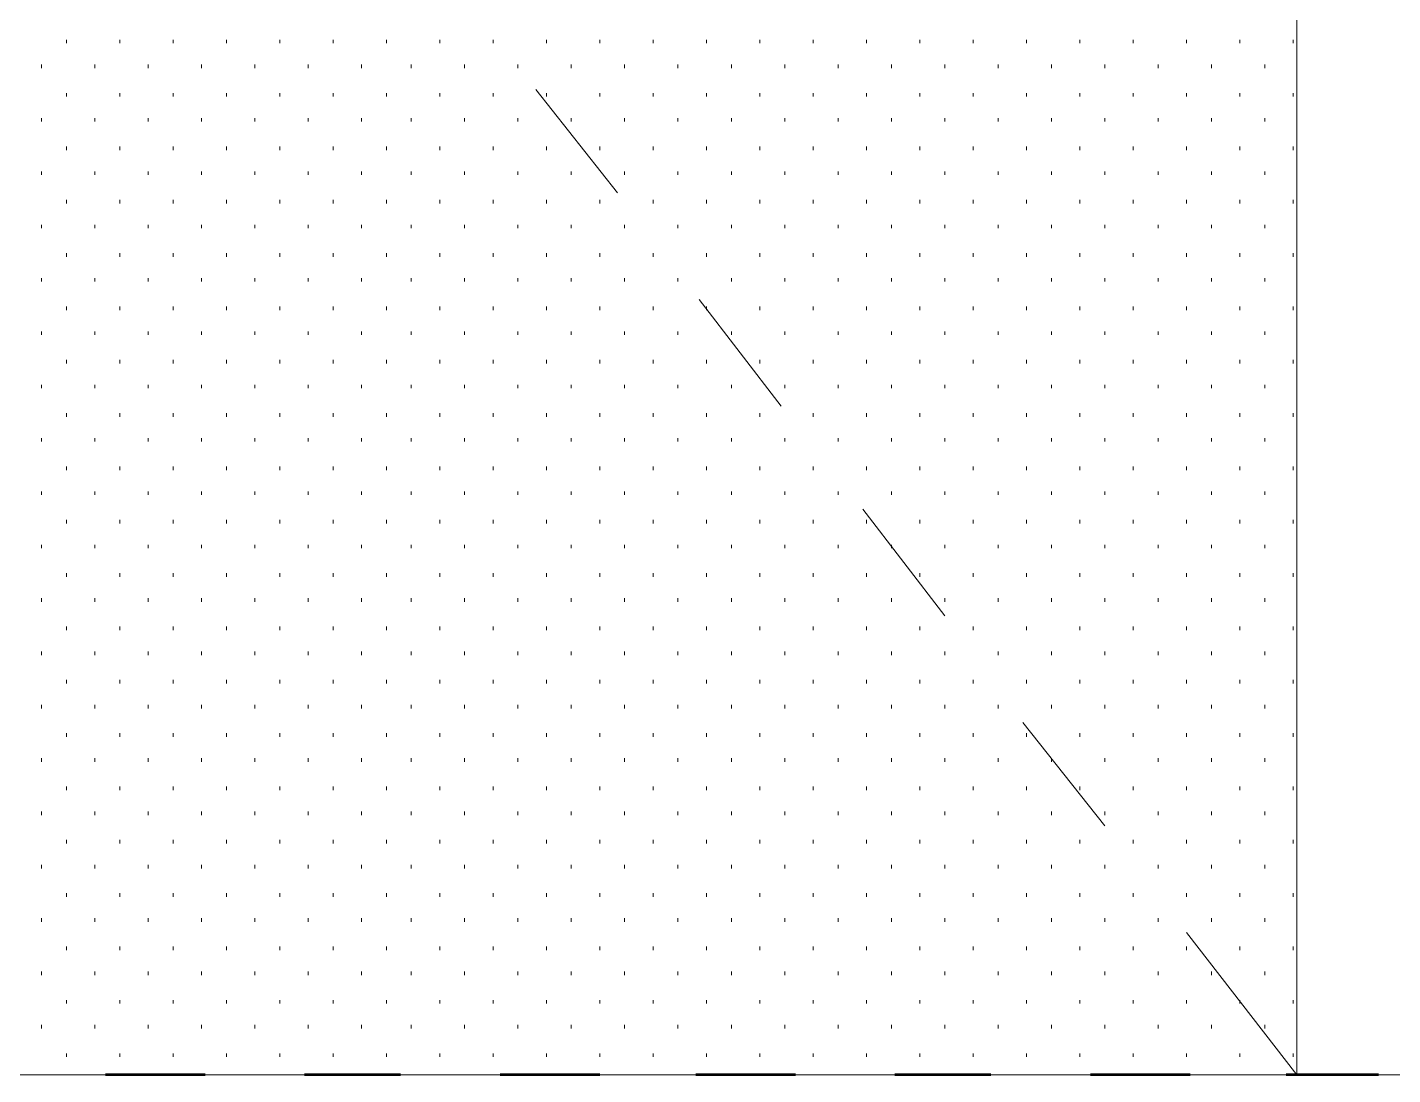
# Model space of a CAD drawing. Header units: inches. Extents: x -6061 to 13621, y -296 to 7483.
# Drawn here: x 12120.33 to 12151.08, y 349.93 to 373.52 of the extents above; entities that cross this region are included whole.
import ezdxf

# ---------------------------------------------------------------- set-up
doc = ezdxf.new("R2010")
doc.units = ezdxf.units.IN
doc.header["$MEASUREMENT"] = 0
doc.layers.get('0').update_dxf_attribs({"linetype": 'CONTINUOUS'})

msp = doc.modelspace()

# ---------------------------------------------------------------- linework, layer by layer
at = {"color": 7, "linetype": 'Continuous', "lineweight": 9, "true_color": 0x000007}
for p, q in [((12148.91818, 445.96207), (12148.91818, 349.93356)), ((12148.91818, 443.47926), (12148.91818, 349.93356)), ((12133.6209, 369.79601), (12131.77881, 372.11863)), ((12137.30506, 364.99058), (12135.46298, 367.39329)), ((12140.98922, 360.26524), (12139.14714, 362.66795)), ((12144.59329, 355.5399), (12142.75121, 357.86252)), ((12148.91818, 349.93356), (12146.43538, 353.13718)), ((12112.87746, 349.93356), (12148.91818, 349.93356)), ((12148.91818, 349.93356), (12112.87746, 349.93356)), ((12148.91818, 349.93356), (12151.40099, 349.93356)), ((12151.40099, 349.93356), (12148.91818, 349.93356))]:
    msp.add_line(p, q, dxfattribs=at)
at = {"color": 7, "linetype": 'Continuous', "lineweight": 9, "true_color": 0xffffff}
for p, q in [((12121.20687, 373.15981), (12121.20687, 373.2399)), ((12122.40823, 373.15981), (12122.40823, 373.2399)), ((12123.60958, 373.15981), (12123.60958, 373.2399)), ((12124.81094, 373.15981), (12124.81094, 373.2399)), ((12126.0123, 373.15981), (12126.0123, 373.2399)), ((12127.21366, 373.15981), (12127.21366, 373.2399)), ((12128.41501, 373.15981), (12128.41501, 373.2399)), ((12129.61637, 373.15981), (12129.61637, 373.2399)), ((12130.81773, 373.15981), (12130.81773, 373.2399)), ((12132.01909, 373.15981), (12132.01909, 373.2399)), ((12133.22044, 373.15981), (12133.22044, 373.2399)), ((12134.4218, 373.15981), (12134.4218, 373.2399)), ((12135.62316, 373.15981), (12135.62316, 373.2399)), ((12136.82452, 373.15981), (12136.82452, 373.2399)), ((12138.02587, 373.15981), (12138.02587, 373.2399)), ((12139.22723, 373.15981), (12139.22723, 373.2399)), ((12140.42859, 373.15981), (12140.42859, 373.2399)), ((12141.62995, 373.15981), (12141.62995, 373.2399)), ((12142.8313, 373.15981), (12142.8313, 373.2399)), ((12144.03266, 373.15981), (12144.03266, 373.2399)), ((12145.23402, 373.15981), (12145.23402, 373.2399)), ((12146.43538, 373.15981), (12146.43538, 373.2399)), ((12147.63673, 373.15981), (12147.63673, 373.2399)), ((12148.83809, 373.15981), (12148.83809, 373.2399)), ((12120.64624, 372.59917), (12120.64624, 372.67926)), ((12121.84759, 372.59917), (12121.84759, 372.67926)), ((12123.04895, 372.59917), (12123.04895, 372.67926)), ((12124.25031, 372.59917), (12124.25031, 372.67926)), ((12125.45166, 372.59917), (12125.45166, 372.67926)), ((12126.65302, 372.59917), (12126.65302, 372.67926)), ((12127.85438, 372.59917), (12127.85438, 372.67926)), ((12128.97565, 372.59917), (12128.97565, 372.67926)), ((12130.177, 372.59917), (12130.177, 372.67926)), ((12131.37836, 372.59917), (12131.37836, 372.67926)), ((12132.57972, 372.59917), (12132.57972, 372.67926)), ((12133.78108, 372.59917), (12133.78108, 372.67926)), ((12134.98243, 372.59917), (12134.98243, 372.67926)), ((12136.18379, 372.59917), (12136.18379, 372.67926)), ((12137.38515, 372.59917), (12137.38515, 372.67926)), ((12138.58651, 372.59917), (12138.58651, 372.67926)), ((12139.78786, 372.59917), (12139.78786, 372.67926)), ((12140.98922, 372.59917), (12140.98922, 372.67926)), ((12142.19058, 372.59917), (12142.19058, 372.67926)), ((12143.39194, 372.59917), (12143.39194, 372.67926)), ((12144.59329, 372.59917), (12144.59329, 372.67926)), ((12145.79465, 372.59917), (12145.79465, 372.67926)), ((12146.99601, 372.59917), (12146.99601, 372.67926)), ((12148.19737, 372.59917), (12148.19737, 372.67926)), ((12121.20687, 371.95845), (12121.20687, 372.03854)), ((12122.40823, 371.95845), (12122.40823, 372.03854)), ((12123.60958, 371.95845), (12123.60958, 372.03854)), ((12124.81094, 371.95845), (12124.81094, 372.03854)), ((12126.0123, 371.95845), (12126.0123, 372.03854)), ((12127.21366, 371.95845), (12127.21366, 372.03854)), ((12128.41501, 371.95845), (12128.41501, 372.03854)), ((12129.61637, 371.95845), (12129.61637, 372.03854)), ((12130.81773, 371.95845), (12130.81773, 372.03854)), ((12132.01909, 371.95845), (12132.01909, 372.03854)), ((12133.22044, 371.95845), (12133.22044, 372.03854)), ((12134.4218, 371.95845), (12134.4218, 372.03854)), ((12135.62316, 371.95845), (12135.62316, 372.03854)), ((12136.82452, 371.95845), (12136.82452, 372.03854)), ((12138.02587, 371.95845), (12138.02587, 372.03854)), ((12139.22723, 371.95845), (12139.22723, 372.03854)), ((12140.42859, 371.95845), (12140.42859, 372.03854)), ((12141.62995, 371.95845), (12141.62995, 372.03854)), ((12142.8313, 371.95845), (12142.8313, 372.03854)), ((12144.03266, 371.95845), (12144.03266, 372.03854)), ((12145.23402, 371.95845), (12145.23402, 372.03854)), ((12146.43538, 371.95845), (12146.43538, 372.03854)), ((12147.63673, 371.95845), (12147.63673, 372.03854)), ((12148.83809, 371.95845), (12148.83809, 372.03854)), ((12120.64624, 371.39781), (12120.64624, 371.47791)), ((12121.84759, 371.39781), (12121.84759, 371.47791)), ((12123.04895, 371.39781), (12123.04895, 371.47791)), ((12124.25031, 371.39781), (12124.25031, 371.47791)), ((12125.45166, 371.39781), (12125.45166, 371.47791)), ((12126.65302, 371.39781), (12126.65302, 371.47791)), ((12127.85438, 371.39781), (12127.85438, 371.47791)), ((12128.97565, 371.39781), (12128.97565, 371.47791)), ((12130.177, 371.39781), (12130.177, 371.47791)), ((12131.37836, 371.39781), (12131.37836, 371.47791)), ((12132.57972, 371.39781), (12132.57972, 371.47791)), ((12133.78108, 371.39781), (12133.78108, 371.47791)), ((12134.98243, 371.39781), (12134.98243, 371.47791)), ((12136.18379, 371.39781), (12136.18379, 371.47791)), ((12137.38515, 371.39781), (12137.38515, 371.47791)), ((12138.58651, 371.39781), (12138.58651, 371.47791)), ((12139.78786, 371.39781), (12139.78786, 371.47791)), ((12140.98922, 371.39781), (12140.98922, 371.47791)), ((12142.19058, 371.39781), (12142.19058, 371.47791)), ((12143.39194, 371.39781), (12143.39194, 371.47791)), ((12144.59329, 371.39781), (12144.59329, 371.47791)), ((12145.79465, 371.39781), (12145.79465, 371.47791)), ((12146.99601, 371.39781), (12146.99601, 371.47791)), ((12148.19737, 371.39781), (12148.19737, 371.47791)), ((12121.20687, 370.75709), (12121.20687, 370.83718)), ((12122.40823, 370.75709), (12122.40823, 370.83718)), ((12123.60958, 370.75709), (12123.60958, 370.83718)), ((12124.81094, 370.75709), (12124.81094, 370.83718)), ((12126.0123, 370.75709), (12126.0123, 370.83718)), ((12127.21366, 370.75709), (12127.21366, 370.83718)), ((12128.41501, 370.75709), (12128.41501, 370.83718)), ((12129.61637, 370.75709), (12129.61637, 370.83718)), ((12130.81773, 370.75709), (12130.81773, 370.83718)), ((12132.01909, 370.75709), (12132.01909, 370.83718)), ((12133.22044, 370.75709), (12133.22044, 370.83718)), ((12134.4218, 370.75709), (12134.4218, 370.83718)), ((12135.62316, 370.75709), (12135.62316, 370.83718)), ((12136.82452, 370.75709), (12136.82452, 370.83718)), ((12138.02587, 370.75709), (12138.02587, 370.83718)), ((12139.22723, 370.75709), (12139.22723, 370.83718)), ((12140.42859, 370.75709), (12140.42859, 370.83718)), ((12141.62995, 370.75709), (12141.62995, 370.83718)), ((12142.8313, 370.75709), (12142.8313, 370.83718)), ((12144.03266, 370.75709), (12144.03266, 370.83718)), ((12145.23402, 370.75709), (12145.23402, 370.83718)), ((12146.43538, 370.75709), (12146.43538, 370.83718)), ((12147.63673, 370.75709), (12147.63673, 370.83718)), ((12148.83809, 370.75709), (12148.83809, 370.83718)), ((12120.64624, 370.19646), (12120.64624, 370.27655)), ((12121.84759, 370.19646), (12121.84759, 370.27655)), ((12123.04895, 370.19646), (12123.04895, 370.27655)), ((12124.25031, 370.19646), (12124.25031, 370.27655)), ((12125.45166, 370.19646), (12125.45166, 370.27655)), ((12126.65302, 370.19646), (12126.65302, 370.27655)), ((12127.85438, 370.19646), (12127.85438, 370.27655)), ((12128.97565, 370.19646), (12128.97565, 370.27655)), ((12130.177, 370.19646), (12130.177, 370.27655)), ((12131.37836, 370.19646), (12131.37836, 370.27655)), ((12132.57972, 370.19646), (12132.57972, 370.27655)), ((12133.78108, 370.19646), (12133.78108, 370.27655)), ((12134.98243, 370.19646), (12134.98243, 370.27655)), ((12136.18379, 370.19646), (12136.18379, 370.27655)), ((12137.38515, 370.19646), (12137.38515, 370.27655)), ((12138.58651, 370.19646), (12138.58651, 370.27655)), ((12139.78786, 370.19646), (12139.78786, 370.27655)), ((12140.98922, 370.19646), (12140.98922, 370.27655)), ((12142.19058, 370.19646), (12142.19058, 370.27655)), ((12143.39194, 370.19646), (12143.39194, 370.27655)), ((12144.59329, 370.19646), (12144.59329, 370.27655)), ((12145.79465, 370.19646), (12145.79465, 370.27655)), ((12146.99601, 370.19646), (12146.99601, 370.27655)), ((12148.19737, 370.19646), (12148.19737, 370.27655)), ((12121.20687, 369.55573), (12121.20687, 369.63582)), ((12122.40823, 369.55573), (12122.40823, 369.63582)), ((12123.60958, 369.55573), (12123.60958, 369.63582)), ((12124.81094, 369.55573), (12124.81094, 369.63582)), ((12126.0123, 369.55573), (12126.0123, 369.63582)), ((12127.21366, 369.55573), (12127.21366, 369.63582)), ((12128.41501, 369.55573), (12128.41501, 369.63582)), ((12129.61637, 369.55573), (12129.61637, 369.63582)), ((12130.81773, 369.55573), (12130.81773, 369.63582)), ((12132.01909, 369.55573), (12132.01909, 369.63582)), ((12133.22044, 369.55573), (12133.22044, 369.63582)), ((12134.4218, 369.55573), (12134.4218, 369.63582)), ((12135.62316, 369.55573), (12135.62316, 369.63582)), ((12136.82452, 369.55573), (12136.82452, 369.63582)), ((12138.02587, 369.55573), (12138.02587, 369.63582)), ((12139.22723, 369.55573), (12139.22723, 369.63582)), ((12140.42859, 369.55573), (12140.42859, 369.63582)), ((12141.62995, 369.55573), (12141.62995, 369.63582)), ((12142.8313, 369.55573), (12142.8313, 369.63582)), ((12144.03266, 369.55573), (12144.03266, 369.63582)), ((12145.23402, 369.55573), (12145.23402, 369.63582)), ((12146.43538, 369.55573), (12146.43538, 369.63582)), ((12147.63673, 369.55573), (12147.63673, 369.63582)), ((12148.83809, 369.55573), (12148.83809, 369.63582)), ((12120.64624, 368.9951), (12120.64624, 369.07519)), ((12121.84759, 368.9951), (12121.84759, 369.07519)), ((12123.04895, 368.9951), (12123.04895, 369.07519)), ((12124.25031, 368.9951), (12124.25031, 369.07519)), ((12125.45166, 368.9951), (12125.45166, 369.07519)), ((12126.65302, 368.9951), (12126.65302, 369.07519)), ((12127.85438, 368.9951), (12127.85438, 369.07519)), ((12128.97565, 368.9951), (12128.97565, 369.07519)), ((12130.177, 368.9951), (12130.177, 369.07519)), ((12131.37836, 368.9951), (12131.37836, 369.07519)), ((12132.57972, 368.9951), (12132.57972, 369.07519)), ((12133.78108, 368.9951), (12133.78108, 369.07519)), ((12134.98243, 368.9951), (12134.98243, 369.07519)), ((12136.18379, 368.9951), (12136.18379, 369.07519)), ((12137.38515, 368.9951), (12137.38515, 369.07519)), ((12138.58651, 368.9951), (12138.58651, 369.07519)), ((12139.78786, 368.9951), (12139.78786, 369.07519)), ((12140.98922, 368.9951), (12140.98922, 369.07519)), ((12142.19058, 368.9951), (12142.19058, 369.07519)), ((12143.39194, 368.9951), (12143.39194, 369.07519)), ((12144.59329, 368.9951), (12144.59329, 369.07519)), ((12145.79465, 368.9951), (12145.79465, 369.07519)), ((12146.99601, 368.9951), (12146.99601, 369.07519)), ((12148.19737, 368.9951), (12148.19737, 369.07519)), ((12121.20687, 368.35438), (12121.20687, 368.43447)), ((12122.40823, 368.35438), (12122.40823, 368.43447)), ((12123.60958, 368.35438), (12123.60958, 368.43447)), ((12124.81094, 368.35438), (12124.81094, 368.43447)), ((12126.0123, 368.35438), (12126.0123, 368.43447)), ((12127.21366, 368.35438), (12127.21366, 368.43447)), ((12128.41501, 368.35438), (12128.41501, 368.43447)), ((12129.61637, 368.35438), (12129.61637, 368.43447)), ((12130.81773, 368.35438), (12130.81773, 368.43447)), ((12132.01909, 368.35438), (12132.01909, 368.43447)), ((12133.22044, 368.35438), (12133.22044, 368.43447)), ((12134.4218, 368.35438), (12134.4218, 368.43447)), ((12135.62316, 368.35438), (12135.62316, 368.43447)), ((12136.82452, 368.35438), (12136.82452, 368.43447)), ((12138.02587, 368.35438), (12138.02587, 368.43447)), ((12139.22723, 368.35438), (12139.22723, 368.43447)), ((12140.42859, 368.35438), (12140.42859, 368.43447)), ((12141.62995, 368.35438), (12141.62995, 368.43447)), ((12142.8313, 368.35438), (12142.8313, 368.43447)), ((12144.03266, 368.35438), (12144.03266, 368.43447)), ((12145.23402, 368.35438), (12145.23402, 368.43447)), ((12146.43538, 368.35438), (12146.43538, 368.43447)), ((12147.63673, 368.35438), (12147.63673, 368.43447)), ((12148.83809, 368.35438), (12148.83809, 368.43447)), ((12120.64624, 367.79374), (12120.64624, 367.87383)), ((12121.84759, 367.79374), (12121.84759, 367.87383)), ((12123.04895, 367.79374), (12123.04895, 367.87383)), ((12124.25031, 367.79374), (12124.25031, 367.87383)), ((12125.45166, 367.79374), (12125.45166, 367.87383)), ((12126.65302, 367.79374), (12126.65302, 367.87383)), ((12127.85438, 367.79374), (12127.85438, 367.87383)), ((12128.97565, 367.79374), (12128.97565, 367.87383)), ((12130.177, 367.79374), (12130.177, 367.87383)), ((12131.37836, 367.79374), (12131.37836, 367.87383)), ((12132.57972, 367.79374), (12132.57972, 367.87383)), ((12133.78108, 367.79374), (12133.78108, 367.87383)), ((12134.98243, 367.79374), (12134.98243, 367.87383)), ((12136.18379, 367.79374), (12136.18379, 367.87383)), ((12137.38515, 367.79374), (12137.38515, 367.87383)), ((12138.58651, 367.79374), (12138.58651, 367.87383)), ((12139.78786, 367.79374), (12139.78786, 367.87383)), ((12140.98922, 367.79374), (12140.98922, 367.87383)), ((12142.19058, 367.79374), (12142.19058, 367.87383)), ((12143.39194, 367.79374), (12143.39194, 367.87383)), ((12144.59329, 367.79374), (12144.59329, 367.87383)), ((12145.79465, 367.79374), (12145.79465, 367.87383)), ((12146.99601, 367.79374), (12146.99601, 367.87383)), ((12148.19737, 367.79374), (12148.19737, 367.87383)), ((12121.20687, 367.15302), (12121.20687, 367.23311)), ((12122.40823, 367.15302), (12122.40823, 367.23311)), ((12123.60958, 367.15302), (12123.60958, 367.23311)), ((12124.81094, 367.15302), (12124.81094, 367.23311)), ((12126.0123, 367.15302), (12126.0123, 367.23311)), ((12127.21366, 367.15302), (12127.21366, 367.23311)), ((12128.41501, 367.15302), (12128.41501, 367.23311)), ((12129.61637, 367.15302), (12129.61637, 367.23311)), ((12130.81773, 367.15302), (12130.81773, 367.23311)), ((12132.01909, 367.15302), (12132.01909, 367.23311)), ((12133.22044, 367.15302), (12133.22044, 367.23311)), ((12134.4218, 367.15302), (12134.4218, 367.23311)), ((12135.62316, 367.15302), (12135.62316, 367.23311)), ((12136.82452, 367.15302), (12136.82452, 367.23311)), ((12138.02587, 367.15302), (12138.02587, 367.23311)), ((12139.22723, 367.15302), (12139.22723, 367.23311)), ((12140.42859, 367.15302), (12140.42859, 367.23311)), ((12141.62995, 367.15302), (12141.62995, 367.23311)), ((12142.8313, 367.15302), (12142.8313, 367.23311)), ((12144.03266, 367.15302), (12144.03266, 367.23311)), ((12145.23402, 367.15302), (12145.23402, 367.23311)), ((12146.43538, 367.15302), (12146.43538, 367.23311)), ((12147.63673, 367.15302), (12147.63673, 367.23311)), ((12148.83809, 367.15302), (12148.83809, 367.23311)), ((12120.64624, 366.59239), (12120.64624, 366.67248)), ((12121.84759, 366.59239), (12121.84759, 366.67248)), ((12123.04895, 366.59239), (12123.04895, 366.67248)), ((12124.25031, 366.59239), (12124.25031, 366.67248)), ((12125.45166, 366.59239), (12125.45166, 366.67248)), ((12126.65302, 366.59239), (12126.65302, 366.67248)), ((12127.85438, 366.59239), (12127.85438, 366.67248)), ((12128.97565, 366.59239), (12128.97565, 366.67248)), ((12130.177, 366.59239), (12130.177, 366.67248)), ((12131.37836, 366.59239), (12131.37836, 366.67248)), ((12132.57972, 366.59239), (12132.57972, 366.67248)), ((12133.78108, 366.59239), (12133.78108, 366.67248)), ((12134.98243, 366.59239), (12134.98243, 366.67248)), ((12136.18379, 366.59239), (12136.18379, 366.67248)), ((12137.38515, 366.59239), (12137.38515, 366.67248)), ((12138.58651, 366.59239), (12138.58651, 366.67248)), ((12139.78786, 366.59239), (12139.78786, 366.67248)), ((12140.98922, 366.59239), (12140.98922, 366.67248)), ((12142.19058, 366.59239), (12142.19058, 366.67248)), ((12143.39194, 366.59239), (12143.39194, 366.67248)), ((12144.59329, 366.59239), (12144.59329, 366.67248)), ((12145.79465, 366.59239), (12145.79465, 366.67248)), ((12146.99601, 366.59239), (12146.99601, 366.67248)), ((12148.19737, 366.59239), (12148.19737, 366.67248)), ((12121.20687, 365.95166), (12121.20687, 366.03175)), ((12122.40823, 365.95166), (12122.40823, 366.03175)), ((12123.60958, 365.95166), (12123.60958, 366.03175)), ((12124.81094, 365.95166), (12124.81094, 366.03175)), ((12126.0123, 365.95166), (12126.0123, 366.03175)), ((12127.21366, 365.95166), (12127.21366, 366.03175)), ((12128.41501, 365.95166), (12128.41501, 366.03175)), ((12129.61637, 365.95166), (12129.61637, 366.03175)), ((12130.81773, 365.95166), (12130.81773, 366.03175)), ((12132.01909, 365.95166), (12132.01909, 366.03175)), ((12133.22044, 365.95166), (12133.22044, 366.03175)), ((12134.4218, 365.95166), (12134.4218, 366.03175)), ((12135.62316, 365.95166), (12135.62316, 366.03175)), ((12136.82452, 365.95166), (12136.82452, 366.03175)), ((12138.02587, 365.95166), (12138.02587, 366.03175)), ((12139.22723, 365.95166), (12139.22723, 366.03175)), ((12140.42859, 365.95166), (12140.42859, 366.03175)), ((12141.62995, 365.95166), (12141.62995, 366.03175)), ((12142.8313, 365.95166), (12142.8313, 366.03175)), ((12144.03266, 365.95166), (12144.03266, 366.03175)), ((12145.23402, 365.95166), (12145.23402, 366.03175)), ((12146.43538, 365.95166), (12146.43538, 366.03175)), ((12147.63673, 365.95166), (12147.63673, 366.03175)), ((12148.83809, 365.95166), (12148.83809, 366.03175)), ((12120.64624, 365.39103), (12120.64624, 365.47112)), ((12121.84759, 365.39103), (12121.84759, 365.47112)), ((12123.04895, 365.39103), (12123.04895, 365.47112)), ((12124.25031, 365.39103), (12124.25031, 365.47112)), ((12125.45166, 365.39103), (12125.45166, 365.47112)), ((12126.65302, 365.39103), (12126.65302, 365.47112)), ((12127.85438, 365.39103), (12127.85438, 365.47112)), ((12128.97565, 365.39103), (12128.97565, 365.47112)), ((12130.177, 365.39103), (12130.177, 365.47112)), ((12131.37836, 365.39103), (12131.37836, 365.47112)), ((12132.57972, 365.39103), (12132.57972, 365.47112)), ((12133.78108, 365.39103), (12133.78108, 365.47112)), ((12134.98243, 365.39103), (12134.98243, 365.47112)), ((12136.18379, 365.39103), (12136.18379, 365.47112)), ((12137.38515, 365.39103), (12137.38515, 365.47112)), ((12138.58651, 365.39103), (12138.58651, 365.47112)), ((12139.78786, 365.39103), (12139.78786, 365.47112)), ((12140.98922, 365.39103), (12140.98922, 365.47112)), ((12142.19058, 365.39103), (12142.19058, 365.47112)), ((12143.39194, 365.39103), (12143.39194, 365.47112)), ((12144.59329, 365.39103), (12144.59329, 365.47112)), ((12145.79465, 365.39103), (12145.79465, 365.47112)), ((12146.99601, 365.39103), (12146.99601, 365.47112)), ((12148.19737, 365.39103), (12148.19737, 365.47112)), ((12121.20687, 364.7503), (12121.20687, 364.83039)), ((12122.40823, 364.7503), (12122.40823, 364.83039)), ((12123.60958, 364.7503), (12123.60958, 364.83039)), ((12124.81094, 364.7503), (12124.81094, 364.83039)), ((12126.0123, 364.7503), (12126.0123, 364.83039)), ((12127.21366, 364.7503), (12127.21366, 364.83039)), ((12128.41501, 364.7503), (12128.41501, 364.83039)), ((12129.61637, 364.7503), (12129.61637, 364.83039)), ((12130.81773, 364.7503), (12130.81773, 364.83039)), ((12132.01909, 364.7503), (12132.01909, 364.83039)), ((12133.22044, 364.7503), (12133.22044, 364.83039)), ((12134.4218, 364.7503), (12134.4218, 364.83039)), ((12135.62316, 364.7503), (12135.62316, 364.83039)), ((12136.82452, 364.7503), (12136.82452, 364.83039)), ((12138.02587, 364.7503), (12138.02587, 364.83039)), ((12139.22723, 364.7503), (12139.22723, 364.83039)), ((12140.42859, 364.7503), (12140.42859, 364.83039)), ((12141.62995, 364.7503), (12141.62995, 364.83039)), ((12142.8313, 364.7503), (12142.8313, 364.83039)), ((12144.03266, 364.7503), (12144.03266, 364.83039)), ((12145.23402, 364.7503), (12145.23402, 364.83039)), ((12146.43538, 364.7503), (12146.43538, 364.83039)), ((12147.63673, 364.7503), (12147.63673, 364.83039)), ((12148.83809, 364.7503), (12148.83809, 364.83039)), ((12120.64624, 364.18967), (12120.64624, 364.26976)), ((12121.84759, 364.18967), (12121.84759, 364.26976)), ((12123.04895, 364.18967), (12123.04895, 364.26976)), ((12124.25031, 364.18967), (12124.25031, 364.26976)), ((12125.45166, 364.18967), (12125.45166, 364.26976)), ((12126.65302, 364.18967), (12126.65302, 364.26976)), ((12127.85438, 364.18967), (12127.85438, 364.26976)), ((12128.97565, 364.18967), (12128.97565, 364.26976)), ((12130.177, 364.18967), (12130.177, 364.26976)), ((12131.37836, 364.18967), (12131.37836, 364.26976)), ((12132.57972, 364.18967), (12132.57972, 364.26976)), ((12133.78108, 364.18967), (12133.78108, 364.26976)), ((12134.98243, 364.18967), (12134.98243, 364.26976)), ((12136.18379, 364.18967), (12136.18379, 364.26976)), ((12137.38515, 364.18967), (12137.38515, 364.26976)), ((12138.58651, 364.18967), (12138.58651, 364.26976)), ((12139.78786, 364.18967), (12139.78786, 364.26976)), ((12140.98922, 364.18967), (12140.98922, 364.26976)), ((12142.19058, 364.18967), (12142.19058, 364.26976)), ((12143.39194, 364.18967), (12143.39194, 364.26976)), ((12144.59329, 364.18967), (12144.59329, 364.26976)), ((12145.79465, 364.18967), (12145.79465, 364.26976)), ((12146.99601, 364.18967), (12146.99601, 364.26976)), ((12148.19737, 364.18967), (12148.19737, 364.26976)), ((12121.20687, 363.54895), (12121.20687, 363.62904)), ((12122.40823, 363.54895), (12122.40823, 363.62904)), ((12123.60958, 363.54895), (12123.60958, 363.62904)), ((12124.81094, 363.54895), (12124.81094, 363.62904)), ((12126.0123, 363.54895), (12126.0123, 363.62904)), ((12127.21366, 363.54895), (12127.21366, 363.62904)), ((12128.41501, 363.54895), (12128.41501, 363.62904)), ((12129.61637, 363.54895), (12129.61637, 363.62904)), ((12130.81773, 363.54895), (12130.81773, 363.62904)), ((12132.01909, 363.54895), (12132.01909, 363.62904)), ((12133.22044, 363.54895), (12133.22044, 363.62904)), ((12134.4218, 363.54895), (12134.4218, 363.62904)), ((12135.62316, 363.54895), (12135.62316, 363.62904)), ((12136.82452, 363.54895), (12136.82452, 363.62904)), ((12138.02587, 363.54895), (12138.02587, 363.62904)), ((12139.22723, 363.54895), (12139.22723, 363.62904)), ((12140.42859, 363.54895), (12140.42859, 363.62904)), ((12141.62995, 363.54895), (12141.62995, 363.62904)), ((12142.8313, 363.54895), (12142.8313, 363.62904)), ((12144.03266, 363.54895), (12144.03266, 363.62904)), ((12145.23402, 363.54895), (12145.23402, 363.62904)), ((12146.43538, 363.54895), (12146.43538, 363.62904)), ((12147.63673, 363.54895), (12147.63673, 363.62904)), ((12148.83809, 363.54895), (12148.83809, 363.62904)), ((12120.64624, 362.98831), (12120.64624, 363.0684)), ((12121.84759, 362.98831), (12121.84759, 363.0684)), ((12123.04895, 362.98831), (12123.04895, 363.0684)), ((12124.25031, 362.98831), (12124.25031, 363.0684)), ((12125.45166, 362.98831), (12125.45166, 363.0684)), ((12126.65302, 362.98831), (12126.65302, 363.0684)), ((12127.85438, 362.98831), (12127.85438, 363.0684)), ((12128.97565, 362.98831), (12128.97565, 363.0684)), ((12130.177, 362.98831), (12130.177, 363.0684)), ((12131.37836, 362.98831), (12131.37836, 363.0684)), ((12132.57972, 362.98831), (12132.57972, 363.0684)), ((12133.78108, 362.98831), (12133.78108, 363.0684)), ((12134.98243, 362.98831), (12134.98243, 363.0684)), ((12136.18379, 362.98831), (12136.18379, 363.0684)), ((12137.38515, 362.98831), (12137.38515, 363.0684)), ((12138.58651, 362.98831), (12138.58651, 363.0684)), ((12139.78786, 362.98831), (12139.78786, 363.0684)), ((12140.98922, 362.98831), (12140.98922, 363.0684)), ((12142.19058, 362.98831), (12142.19058, 363.0684)), ((12143.39194, 362.98831), (12143.39194, 363.0684)), ((12144.59329, 362.98831), (12144.59329, 363.0684)), ((12145.79465, 362.98831), (12145.79465, 363.0684)), ((12146.99601, 362.98831), (12146.99601, 363.0684)), ((12148.19737, 362.98831), (12148.19737, 363.0684)), ((12121.20687, 362.34759), (12121.20687, 362.42768)), ((12122.40823, 362.34759), (12122.40823, 362.42768)), ((12123.60958, 362.34759), (12123.60958, 362.42768)), ((12124.81094, 362.34759), (12124.81094, 362.42768)), ((12126.0123, 362.34759), (12126.0123, 362.42768)), ((12127.21366, 362.34759), (12127.21366, 362.42768)), ((12128.41501, 362.34759), (12128.41501, 362.42768)), ((12129.61637, 362.34759), (12129.61637, 362.42768)), ((12130.81773, 362.34759), (12130.81773, 362.42768)), ((12132.01909, 362.34759), (12132.01909, 362.42768)), ((12133.22044, 362.34759), (12133.22044, 362.42768)), ((12134.4218, 362.34759), (12134.4218, 362.42768)), ((12135.62316, 362.34759), (12135.62316, 362.42768)), ((12136.82452, 362.34759), (12136.82452, 362.42768)), ((12138.02587, 362.34759), (12138.02587, 362.42768)), ((12139.22723, 362.34759), (12139.22723, 362.42768)), ((12140.42859, 362.34759), (12140.42859, 362.42768)), ((12141.62995, 362.34759), (12141.62995, 362.42768)), ((12142.8313, 362.34759), (12142.8313, 362.42768)), ((12144.03266, 362.34759), (12144.03266, 362.42768)), ((12145.23402, 362.34759), (12145.23402, 362.42768)), ((12146.43538, 362.34759), (12146.43538, 362.42768)), ((12147.63673, 362.34759), (12147.63673, 362.42768)), ((12148.83809, 362.34759), (12148.83809, 362.42768)), ((12120.64624, 361.78696), (12120.64624, 361.86705)), ((12121.84759, 361.78696), (12121.84759, 361.86705)), ((12123.04895, 361.78696), (12123.04895, 361.86705)), ((12124.25031, 361.78696), (12124.25031, 361.86705)), ((12125.45166, 361.78696), (12125.45166, 361.86705)), ((12126.65302, 361.78696), (12126.65302, 361.86705)), ((12127.85438, 361.78696), (12127.85438, 361.86705)), ((12128.97565, 361.78696), (12128.97565, 361.86705)), ((12130.177, 361.78696), (12130.177, 361.86705)), ((12131.37836, 361.78696), (12131.37836, 361.86705)), ((12132.57972, 361.78696), (12132.57972, 361.86705)), ((12133.78108, 361.78696), (12133.78108, 361.86705)), ((12134.98243, 361.78696), (12134.98243, 361.86705)), ((12136.18379, 361.78696), (12136.18379, 361.86705)), ((12137.38515, 361.78696), (12137.38515, 361.86705)), ((12138.58651, 361.78696), (12138.58651, 361.86705)), ((12139.78786, 361.78696), (12139.78786, 361.86705)), ((12140.98922, 361.78696), (12140.98922, 361.86705)), ((12142.19058, 361.78696), (12142.19058, 361.86705)), ((12143.39194, 361.78696), (12143.39194, 361.86705)), ((12144.59329, 361.78696), (12144.59329, 361.86705)), ((12145.79465, 361.78696), (12145.79465, 361.86705)), ((12146.99601, 361.78696), (12146.99601, 361.86705)), ((12148.19737, 361.78696), (12148.19737, 361.86705)), ((12121.20687, 361.14623), (12121.20687, 361.22632)), ((12122.40823, 361.14623), (12122.40823, 361.22632)), ((12123.60958, 361.14623), (12123.60958, 361.22632)), ((12124.81094, 361.14623), (12124.81094, 361.22632)), ((12126.0123, 361.14623), (12126.0123, 361.22632)), ((12127.21366, 361.14623), (12127.21366, 361.22632)), ((12128.41501, 361.14623), (12128.41501, 361.22632)), ((12129.61637, 361.14623), (12129.61637, 361.22632)), ((12130.81773, 361.14623), (12130.81773, 361.22632)), ((12132.01909, 361.14623), (12132.01909, 361.22632)), ((12133.22044, 361.14623), (12133.22044, 361.22632)), ((12134.4218, 361.14623), (12134.4218, 361.22632)), ((12135.62316, 361.14623), (12135.62316, 361.22632)), ((12136.82452, 361.14623), (12136.82452, 361.22632)), ((12138.02587, 361.14623), (12138.02587, 361.22632)), ((12139.22723, 361.14623), (12139.22723, 361.22632)), ((12140.42859, 361.14623), (12140.42859, 361.22632)), ((12141.62995, 361.14623), (12141.62995, 361.22632)), ((12142.8313, 361.14623), (12142.8313, 361.22632)), ((12144.03266, 361.14623), (12144.03266, 361.22632)), ((12145.23402, 361.14623), (12145.23402, 361.22632)), ((12146.43538, 361.14623), (12146.43538, 361.22632)), ((12147.63673, 361.14623), (12147.63673, 361.22632)), ((12148.83809, 361.14623), (12148.83809, 361.22632)), ((12120.64624, 360.5856), (12120.64624, 360.66569)), ((12121.84759, 360.5856), (12121.84759, 360.66569)), ((12123.04895, 360.5856), (12123.04895, 360.66569)), ((12124.25031, 360.5856), (12124.25031, 360.66569)), ((12125.45166, 360.5856), (12125.45166, 360.66569)), ((12126.65302, 360.5856), (12126.65302, 360.66569)), ((12127.85438, 360.5856), (12127.85438, 360.66569)), ((12128.97565, 360.5856), (12128.97565, 360.66569)), ((12130.177, 360.5856), (12130.177, 360.66569)), ((12131.37836, 360.5856), (12131.37836, 360.66569)), ((12132.57972, 360.5856), (12132.57972, 360.66569)), ((12133.78108, 360.5856), (12133.78108, 360.66569)), ((12134.98243, 360.5856), (12134.98243, 360.66569)), ((12136.18379, 360.5856), (12136.18379, 360.66569)), ((12137.38515, 360.5856), (12137.38515, 360.66569)), ((12138.58651, 360.5856), (12138.58651, 360.66569)), ((12139.78786, 360.5856), (12139.78786, 360.66569)), ((12140.98922, 360.5856), (12140.98922, 360.66569)), ((12142.19058, 360.5856), (12142.19058, 360.66569)), ((12143.39194, 360.5856), (12143.39194, 360.66569)), ((12144.59329, 360.5856), (12144.59329, 360.66569)), ((12145.79465, 360.5856), (12145.79465, 360.66569)), ((12146.99601, 360.5856), (12146.99601, 360.66569)), ((12148.19737, 360.5856), (12148.19737, 360.66569)), ((12121.20687, 359.94487), (12121.20687, 360.02496)), ((12122.40823, 359.94487), (12122.40823, 360.02496)), ((12123.60958, 359.94487), (12123.60958, 360.02496)), ((12124.81094, 359.94487), (12124.81094, 360.02496)), ((12126.0123, 359.94487), (12126.0123, 360.02496)), ((12127.21366, 359.94487), (12127.21366, 360.02496)), ((12128.41501, 359.94487), (12128.41501, 360.02496)), ((12129.61637, 359.94487), (12129.61637, 360.02496)), ((12130.81773, 359.94487), (12130.81773, 360.02496)), ((12132.01909, 359.94487), (12132.01909, 360.02496)), ((12133.22044, 359.94487), (12133.22044, 360.02496)), ((12134.4218, 359.94487), (12134.4218, 360.02496)), ((12135.62316, 359.94487), (12135.62316, 360.02496)), ((12136.82452, 359.94487), (12136.82452, 360.02496)), ((12138.02587, 359.94487), (12138.02587, 360.02496)), ((12139.22723, 359.94487), (12139.22723, 360.02496)), ((12140.42859, 359.94487), (12140.42859, 360.02496)), ((12141.62995, 359.94487), (12141.62995, 360.02496)), ((12142.8313, 359.94487), (12142.8313, 360.02496)), ((12144.03266, 359.94487), (12144.03266, 360.02496)), ((12145.23402, 359.94487), (12145.23402, 360.02496)), ((12146.43538, 359.94487), (12146.43538, 360.02496)), ((12147.63673, 359.94487), (12147.63673, 360.02496)), ((12148.83809, 359.94487), (12148.83809, 360.02496)), ((12120.64624, 359.38424), (12120.64624, 359.46433)), ((12121.84759, 359.38424), (12121.84759, 359.46433)), ((12123.04895, 359.38424), (12123.04895, 359.46433)), ((12124.25031, 359.38424), (12124.25031, 359.46433)), ((12125.45166, 359.38424), (12125.45166, 359.46433)), ((12126.65302, 359.38424), (12126.65302, 359.46433)), ((12127.85438, 359.38424), (12127.85438, 359.46433)), ((12128.97565, 359.38424), (12128.97565, 359.46433)), ((12130.177, 359.38424), (12130.177, 359.46433)), ((12131.37836, 359.38424), (12131.37836, 359.46433)), ((12132.57972, 359.38424), (12132.57972, 359.46433)), ((12133.78108, 359.38424), (12133.78108, 359.46433)), ((12134.98243, 359.38424), (12134.98243, 359.46433)), ((12136.18379, 359.38424), (12136.18379, 359.46433)), ((12137.38515, 359.38424), (12137.38515, 359.46433)), ((12138.58651, 359.38424), (12138.58651, 359.46433)), ((12139.78786, 359.38424), (12139.78786, 359.46433)), ((12140.98922, 359.38424), (12140.98922, 359.46433)), ((12142.19058, 359.38424), (12142.19058, 359.46433)), ((12143.39194, 359.38424), (12143.39194, 359.46433)), ((12144.59329, 359.38424), (12144.59329, 359.46433)), ((12145.79465, 359.38424), (12145.79465, 359.46433)), ((12146.99601, 359.38424), (12146.99601, 359.46433)), ((12148.19737, 359.38424), (12148.19737, 359.46433)), ((12121.20687, 358.74352), (12121.20687, 358.82361)), ((12122.40823, 358.74352), (12122.40823, 358.82361)), ((12123.60958, 358.74352), (12123.60958, 358.82361)), ((12124.81094, 358.74352), (12124.81094, 358.82361)), ((12126.0123, 358.74352), (12126.0123, 358.82361)), ((12127.21366, 358.74352), (12127.21366, 358.82361)), ((12128.41501, 358.74352), (12128.41501, 358.82361)), ((12129.61637, 358.74352), (12129.61637, 358.82361)), ((12130.81773, 358.74352), (12130.81773, 358.82361)), ((12132.01909, 358.74352), (12132.01909, 358.82361)), ((12133.22044, 358.74352), (12133.22044, 358.82361)), ((12134.4218, 358.74352), (12134.4218, 358.82361)), ((12135.62316, 358.74352), (12135.62316, 358.82361)), ((12136.82452, 358.74352), (12136.82452, 358.82361)), ((12138.02587, 358.74352), (12138.02587, 358.82361)), ((12139.22723, 358.74352), (12139.22723, 358.82361)), ((12140.42859, 358.74352), (12140.42859, 358.82361)), ((12141.62995, 358.74352), (12141.62995, 358.82361)), ((12142.8313, 358.74352), (12142.8313, 358.82361)), ((12144.03266, 358.74352), (12144.03266, 358.82361)), ((12145.23402, 358.74352), (12145.23402, 358.82361)), ((12146.43538, 358.74352), (12146.43538, 358.82361)), ((12147.63673, 358.74352), (12147.63673, 358.82361)), ((12148.83809, 358.74352), (12148.83809, 358.82361)), ((12120.64624, 358.18288), (12120.64624, 358.26297)), ((12121.84759, 358.18288), (12121.84759, 358.26297)), ((12123.04895, 358.18288), (12123.04895, 358.26297)), ((12124.25031, 358.18288), (12124.25031, 358.26297)), ((12125.45166, 358.18288), (12125.45166, 358.26297)), ((12126.65302, 358.18288), (12126.65302, 358.26297)), ((12127.85438, 358.18288), (12127.85438, 358.26297)), ((12128.97565, 358.18288), (12128.97565, 358.26297)), ((12130.177, 358.18288), (12130.177, 358.26297)), ((12131.37836, 358.18288), (12131.37836, 358.26297)), ((12132.57972, 358.18288), (12132.57972, 358.26297)), ((12133.78108, 358.18288), (12133.78108, 358.26297)), ((12134.98243, 358.18288), (12134.98243, 358.26297)), ((12136.18379, 358.18288), (12136.18379, 358.26297)), ((12137.38515, 358.18288), (12137.38515, 358.26297)), ((12138.58651, 358.18288), (12138.58651, 358.26297)), ((12139.78786, 358.18288), (12139.78786, 358.26297)), ((12140.98922, 358.18288), (12140.98922, 358.26297)), ((12142.19058, 358.18288), (12142.19058, 358.26297)), ((12143.39194, 358.18288), (12143.39194, 358.26297)), ((12144.59329, 358.18288), (12144.59329, 358.26297)), ((12145.79465, 358.18288), (12145.79465, 358.26297)), ((12146.99601, 358.18288), (12146.99601, 358.26297)), ((12148.19737, 358.18288), (12148.19737, 358.26297)), ((12121.20687, 357.54216), (12121.20687, 357.62225)), ((12122.40823, 357.54216), (12122.40823, 357.62225)), ((12123.60958, 357.54216), (12123.60958, 357.62225)), ((12124.81094, 357.54216), (12124.81094, 357.62225)), ((12126.0123, 357.54216), (12126.0123, 357.62225)), ((12127.21366, 357.54216), (12127.21366, 357.62225)), ((12128.41501, 357.54216), (12128.41501, 357.62225)), ((12129.61637, 357.54216), (12129.61637, 357.62225)), ((12130.81773, 357.54216), (12130.81773, 357.62225)), ((12132.01909, 357.54216), (12132.01909, 357.62225)), ((12133.22044, 357.54216), (12133.22044, 357.62225)), ((12134.4218, 357.54216), (12134.4218, 357.62225)), ((12135.62316, 357.54216), (12135.62316, 357.62225)), ((12136.82452, 357.54216), (12136.82452, 357.62225)), ((12138.02587, 357.54216), (12138.02587, 357.62225)), ((12139.22723, 357.54216), (12139.22723, 357.62225)), ((12140.42859, 357.54216), (12140.42859, 357.62225)), ((12141.62995, 357.54216), (12141.62995, 357.62225)), ((12142.8313, 357.54216), (12142.8313, 357.62225)), ((12144.03266, 357.54216), (12144.03266, 357.62225)), ((12145.23402, 357.54216), (12145.23402, 357.62225)), ((12146.43538, 357.54216), (12146.43538, 357.62225)), ((12147.63673, 357.54216), (12147.63673, 357.62225)), ((12148.83809, 357.54216), (12148.83809, 357.62225)), ((12120.64624, 356.98153), (12120.64624, 357.06162)), ((12121.84759, 356.98153), (12121.84759, 357.06162)), ((12123.04895, 356.98153), (12123.04895, 357.06162)), ((12124.25031, 356.98153), (12124.25031, 357.06162)), ((12125.45166, 356.98153), (12125.45166, 357.06162)), ((12126.65302, 356.98153), (12126.65302, 357.06162)), ((12127.85438, 356.98153), (12127.85438, 357.06162)), ((12128.97565, 356.98153), (12128.97565, 357.06162)), ((12130.177, 356.98153), (12130.177, 357.06162)), ((12131.37836, 356.98153), (12131.37836, 357.06162)), ((12132.57972, 356.98153), (12132.57972, 357.06162)), ((12133.78108, 356.98153), (12133.78108, 357.06162)), ((12134.98243, 356.98153), (12134.98243, 357.06162)), ((12136.18379, 356.98153), (12136.18379, 357.06162)), ((12137.38515, 356.98153), (12137.38515, 357.06162)), ((12138.58651, 356.98153), (12138.58651, 357.06162)), ((12139.78786, 356.98153), (12139.78786, 357.06162)), ((12140.98922, 356.98153), (12140.98922, 357.06162)), ((12142.19058, 356.98153), (12142.19058, 357.06162)), ((12143.39194, 356.98153), (12143.39194, 357.06162)), ((12144.59329, 356.98153), (12144.59329, 357.06162)), ((12145.79465, 356.98153), (12145.79465, 357.06162)), ((12146.99601, 356.98153), (12146.99601, 357.06162)), ((12148.19737, 356.98153), (12148.19737, 357.06162)), ((12121.20687, 356.3408), (12121.20687, 356.42089)), ((12122.40823, 356.3408), (12122.40823, 356.42089)), ((12123.60958, 356.3408), (12123.60958, 356.42089)), ((12124.81094, 356.3408), (12124.81094, 356.42089)), ((12126.0123, 356.3408), (12126.0123, 356.42089)), ((12127.21366, 356.3408), (12127.21366, 356.42089)), ((12128.41501, 356.3408), (12128.41501, 356.42089)), ((12129.61637, 356.3408), (12129.61637, 356.42089)), ((12130.81773, 356.3408), (12130.81773, 356.42089)), ((12132.01909, 356.3408), (12132.01909, 356.42089)), ((12133.22044, 356.3408), (12133.22044, 356.42089)), ((12134.4218, 356.3408), (12134.4218, 356.42089)), ((12135.62316, 356.3408), (12135.62316, 356.42089)), ((12136.82452, 356.3408), (12136.82452, 356.42089)), ((12138.02587, 356.3408), (12138.02587, 356.42089)), ((12139.22723, 356.3408), (12139.22723, 356.42089)), ((12140.42859, 356.3408), (12140.42859, 356.42089)), ((12141.62995, 356.3408), (12141.62995, 356.42089)), ((12142.8313, 356.3408), (12142.8313, 356.42089)), ((12144.03266, 356.3408), (12144.03266, 356.42089)), ((12145.23402, 356.3408), (12145.23402, 356.42089)), ((12146.43538, 356.3408), (12146.43538, 356.42089)), ((12147.63673, 356.3408), (12147.63673, 356.42089)), ((12148.83809, 356.3408), (12148.83809, 356.42089)), ((12120.64624, 355.78017), (12120.64624, 355.86026)), ((12121.84759, 355.78017), (12121.84759, 355.86026)), ((12123.04895, 355.78017), (12123.04895, 355.86026)), ((12124.25031, 355.78017), (12124.25031, 355.86026)), ((12125.45166, 355.78017), (12125.45166, 355.86026)), ((12126.65302, 355.78017), (12126.65302, 355.86026)), ((12127.85438, 355.78017), (12127.85438, 355.86026)), ((12128.97565, 355.78017), (12128.97565, 355.86026)), ((12130.177, 355.78017), (12130.177, 355.86026)), ((12131.37836, 355.78017), (12131.37836, 355.86026)), ((12132.57972, 355.78017), (12132.57972, 355.86026)), ((12133.78108, 355.78017), (12133.78108, 355.86026)), ((12134.98243, 355.78017), (12134.98243, 355.86026)), ((12136.18379, 355.78017), (12136.18379, 355.86026)), ((12137.38515, 355.78017), (12137.38515, 355.86026)), ((12138.58651, 355.78017), (12138.58651, 355.86026)), ((12139.78786, 355.78017), (12139.78786, 355.86026)), ((12140.98922, 355.78017), (12140.98922, 355.86026)), ((12142.19058, 355.78017), (12142.19058, 355.86026)), ((12143.39194, 355.78017), (12143.39194, 355.86026)), ((12144.59329, 355.78017), (12144.59329, 355.86026)), ((12145.79465, 355.78017), (12145.79465, 355.86026)), ((12146.99601, 355.78017), (12146.99601, 355.86026)), ((12148.19737, 355.78017), (12148.19737, 355.86026)), ((12121.20687, 355.13944), (12121.20687, 355.21953)), ((12122.40823, 355.13944), (12122.40823, 355.21953)), ((12123.60958, 355.13944), (12123.60958, 355.21953)), ((12124.81094, 355.13944), (12124.81094, 355.21953)), ((12126.0123, 355.13944), (12126.0123, 355.21953)), ((12127.21366, 355.13944), (12127.21366, 355.21953)), ((12128.41501, 355.13944), (12128.41501, 355.21953)), ((12129.61637, 355.13944), (12129.61637, 355.21953)), ((12130.81773, 355.13944), (12130.81773, 355.21953)), ((12132.01909, 355.13944), (12132.01909, 355.21953)), ((12133.22044, 355.13944), (12133.22044, 355.21953)), ((12134.4218, 355.13944), (12134.4218, 355.21953)), ((12135.62316, 355.13944), (12135.62316, 355.21953)), ((12136.82452, 355.13944), (12136.82452, 355.21953)), ((12138.02587, 355.13944), (12138.02587, 355.21953)), ((12139.22723, 355.13944), (12139.22723, 355.21953)), ((12140.42859, 355.13944), (12140.42859, 355.21953)), ((12141.62995, 355.13944), (12141.62995, 355.21953)), ((12142.8313, 355.13944), (12142.8313, 355.21953)), ((12144.03266, 355.13944), (12144.03266, 355.21953)), ((12145.23402, 355.13944), (12145.23402, 355.21953)), ((12146.43538, 355.13944), (12146.43538, 355.21953)), ((12147.63673, 355.13944), (12147.63673, 355.21953)), ((12148.83809, 355.13944), (12148.83809, 355.21953)), ((12120.64624, 354.57881), (12120.64624, 354.6589)), ((12121.84759, 354.57881), (12121.84759, 354.6589)), ((12123.04895, 354.57881), (12123.04895, 354.6589)), ((12124.25031, 354.57881), (12124.25031, 354.6589)), ((12125.45166, 354.57881), (12125.45166, 354.6589)), ((12126.65302, 354.57881), (12126.65302, 354.6589)), ((12127.85438, 354.57881), (12127.85438, 354.6589)), ((12128.97565, 354.57881), (12128.97565, 354.6589)), ((12130.177, 354.57881), (12130.177, 354.6589)), ((12131.37836, 354.57881), (12131.37836, 354.6589)), ((12132.57972, 354.57881), (12132.57972, 354.6589)), ((12133.78108, 354.57881), (12133.78108, 354.6589)), ((12134.98243, 354.57881), (12134.98243, 354.6589)), ((12136.18379, 354.57881), (12136.18379, 354.6589)), ((12137.38515, 354.57881), (12137.38515, 354.6589)), ((12138.58651, 354.57881), (12138.58651, 354.6589)), ((12139.78786, 354.57881), (12139.78786, 354.6589)), ((12140.98922, 354.57881), (12140.98922, 354.6589)), ((12142.19058, 354.57881), (12142.19058, 354.6589)), ((12143.39194, 354.57881), (12143.39194, 354.6589)), ((12144.59329, 354.57881), (12144.59329, 354.6589)), ((12145.79465, 354.57881), (12145.79465, 354.6589)), ((12146.99601, 354.57881), (12146.99601, 354.6589)), ((12148.19737, 354.57881), (12148.19737, 354.6589)), ((12121.20687, 353.93809), (12121.20687, 354.01818)), ((12122.40823, 353.93809), (12122.40823, 354.01818)), ((12123.60958, 353.93809), (12123.60958, 354.01818)), ((12124.81094, 353.93809), (12124.81094, 354.01818)), ((12126.0123, 353.93809), (12126.0123, 354.01818)), ((12127.21366, 353.93809), (12127.21366, 354.01818)), ((12128.41501, 353.93809), (12128.41501, 354.01818)), ((12129.61637, 353.93809), (12129.61637, 354.01818)), ((12130.81773, 353.93809), (12130.81773, 354.01818)), ((12132.01909, 353.93809), (12132.01909, 354.01818)), ((12133.22044, 353.93809), (12133.22044, 354.01818)), ((12134.4218, 353.93809), (12134.4218, 354.01818)), ((12135.62316, 353.93809), (12135.62316, 354.01818)), ((12136.82452, 353.93809), (12136.82452, 354.01818)), ((12138.02587, 353.93809), (12138.02587, 354.01818)), ((12139.22723, 353.93809), (12139.22723, 354.01818)), ((12140.42859, 353.93809), (12140.42859, 354.01818)), ((12141.62995, 353.93809), (12141.62995, 354.01818)), ((12142.8313, 353.93809), (12142.8313, 354.01818)), ((12144.03266, 353.93809), (12144.03266, 354.01818)), ((12145.23402, 353.93809), (12145.23402, 354.01818)), ((12146.43538, 353.93809), (12146.43538, 354.01818)), ((12147.63673, 353.93809), (12147.63673, 354.01818)), ((12148.83809, 353.93809), (12148.83809, 354.01818)), ((12120.64624, 353.37745), (12120.64624, 353.45754)), ((12121.84759, 353.37745), (12121.84759, 353.45754)), ((12123.04895, 353.37745), (12123.04895, 353.45754)), ((12124.25031, 353.37745), (12124.25031, 353.45754)), ((12125.45166, 353.37745), (12125.45166, 353.45754)), ((12126.65302, 353.37745), (12126.65302, 353.45754)), ((12127.85438, 353.37745), (12127.85438, 353.45754)), ((12128.97565, 353.37745), (12128.97565, 353.45754)), ((12130.177, 353.37745), (12130.177, 353.45754)), ((12131.37836, 353.37745), (12131.37836, 353.45754)), ((12132.57972, 353.37745), (12132.57972, 353.45754)), ((12133.78108, 353.37745), (12133.78108, 353.45754)), ((12134.98243, 353.37745), (12134.98243, 353.45754)), ((12136.18379, 353.37745), (12136.18379, 353.45754)), ((12137.38515, 353.37745), (12137.38515, 353.45754)), ((12138.58651, 353.37745), (12138.58651, 353.45754)), ((12139.78786, 353.37745), (12139.78786, 353.45754)), ((12140.98922, 353.37745), (12140.98922, 353.45754)), ((12142.19058, 353.37745), (12142.19058, 353.45754)), ((12143.39194, 353.37745), (12143.39194, 353.45754)), ((12144.59329, 353.37745), (12144.59329, 353.45754)), ((12145.79465, 353.37745), (12145.79465, 353.45754)), ((12146.99601, 353.37745), (12146.99601, 353.45754)), ((12148.19737, 353.37745), (12148.19737, 353.45754)), ((12121.20687, 352.73673), (12121.20687, 352.81682)), ((12122.40823, 352.73673), (12122.40823, 352.81682)), ((12123.60958, 352.73673), (12123.60958, 352.81682)), ((12124.81094, 352.73673), (12124.81094, 352.81682)), ((12126.0123, 352.73673), (12126.0123, 352.81682)), ((12127.21366, 352.73673), (12127.21366, 352.81682)), ((12128.41501, 352.73673), (12128.41501, 352.81682)), ((12129.61637, 352.73673), (12129.61637, 352.81682)), ((12130.81773, 352.73673), (12130.81773, 352.81682)), ((12132.01909, 352.73673), (12132.01909, 352.81682)), ((12133.22044, 352.73673), (12133.22044, 352.81682)), ((12134.4218, 352.73673), (12134.4218, 352.81682)), ((12135.62316, 352.73673), (12135.62316, 352.81682)), ((12136.82452, 352.73673), (12136.82452, 352.81682)), ((12138.02587, 352.73673), (12138.02587, 352.81682)), ((12139.22723, 352.73673), (12139.22723, 352.81682)), ((12140.42859, 352.73673), (12140.42859, 352.81682)), ((12141.62995, 352.73673), (12141.62995, 352.81682)), ((12142.8313, 352.73673), (12142.8313, 352.81682)), ((12144.03266, 352.73673), (12144.03266, 352.81682)), ((12145.23402, 352.73673), (12145.23402, 352.81682)), ((12146.43538, 352.73673), (12146.43538, 352.81682)), ((12147.63673, 352.73673), (12147.63673, 352.81682)), ((12148.83809, 352.73673), (12148.83809, 352.81682)), ((12120.64624, 352.1761), (12120.64624, 352.25619)), ((12121.84759, 352.1761), (12121.84759, 352.25619)), ((12123.04895, 352.1761), (12123.04895, 352.25619)), ((12124.25031, 352.1761), (12124.25031, 352.25619)), ((12125.45166, 352.1761), (12125.45166, 352.25619)), ((12126.65302, 352.1761), (12126.65302, 352.25619)), ((12127.85438, 352.1761), (12127.85438, 352.25619)), ((12128.97565, 352.1761), (12128.97565, 352.25619)), ((12130.177, 352.1761), (12130.177, 352.25619)), ((12131.37836, 352.1761), (12131.37836, 352.25619)), ((12132.57972, 352.1761), (12132.57972, 352.25619)), ((12133.78108, 352.1761), (12133.78108, 352.25619)), ((12134.98243, 352.1761), (12134.98243, 352.25619)), ((12136.18379, 352.1761), (12136.18379, 352.25619)), ((12137.38515, 352.1761), (12137.38515, 352.25619)), ((12138.58651, 352.1761), (12138.58651, 352.25619)), ((12139.78786, 352.1761), (12139.78786, 352.25619)), ((12140.98922, 352.1761), (12140.98922, 352.25619)), ((12142.19058, 352.1761), (12142.19058, 352.25619)), ((12143.39194, 352.1761), (12143.39194, 352.25619)), ((12144.59329, 352.1761), (12144.59329, 352.25619)), ((12145.79465, 352.1761), (12145.79465, 352.25619)), ((12146.99601, 352.1761), (12146.99601, 352.25619)), ((12148.19737, 352.1761), (12148.19737, 352.25619)), ((12121.20687, 351.53537), (12121.20687, 351.61546)), ((12122.40823, 351.53537), (12122.40823, 351.61546)), ((12123.60958, 351.53537), (12123.60958, 351.61546)), ((12124.81094, 351.53537), (12124.81094, 351.61546)), ((12126.0123, 351.53537), (12126.0123, 351.61546)), ((12127.21366, 351.53537), (12127.21366, 351.61546)), ((12128.41501, 351.53537), (12128.41501, 351.61546)), ((12129.61637, 351.53537), (12129.61637, 351.61546)), ((12130.81773, 351.53537), (12130.81773, 351.61546)), ((12132.01909, 351.53537), (12132.01909, 351.61546)), ((12133.22044, 351.53537), (12133.22044, 351.61546)), ((12134.4218, 351.53537), (12134.4218, 351.61546)), ((12135.62316, 351.53537), (12135.62316, 351.61546)), ((12136.82452, 351.53537), (12136.82452, 351.61546)), ((12138.02587, 351.53537), (12138.02587, 351.61546)), ((12139.22723, 351.53537), (12139.22723, 351.61546)), ((12140.42859, 351.53537), (12140.42859, 351.61546)), ((12141.62995, 351.53537), (12141.62995, 351.61546)), ((12142.8313, 351.53537), (12142.8313, 351.61546)), ((12144.03266, 351.53537), (12144.03266, 351.61546)), ((12145.23402, 351.53537), (12145.23402, 351.61546)), ((12146.43538, 351.53537), (12146.43538, 351.61546)), ((12147.63673, 351.53537), (12147.63673, 351.61546)), ((12148.83809, 351.53537), (12148.83809, 351.61546)), ((12120.64624, 350.97474), (12120.64624, 351.05483)), ((12121.84759, 350.97474), (12121.84759, 351.05483)), ((12123.04895, 350.97474), (12123.04895, 351.05483)), ((12124.25031, 350.97474), (12124.25031, 351.05483)), ((12125.45166, 350.97474), (12125.45166, 351.05483)), ((12126.65302, 350.97474), (12126.65302, 351.05483)), ((12127.85438, 350.97474), (12127.85438, 351.05483)), ((12128.97565, 350.97474), (12128.97565, 351.05483)), ((12130.177, 350.97474), (12130.177, 351.05483)), ((12131.37836, 350.97474), (12131.37836, 351.05483)), ((12132.57972, 350.97474), (12132.57972, 351.05483)), ((12133.78108, 350.97474), (12133.78108, 351.05483)), ((12134.98243, 350.97474), (12134.98243, 351.05483)), ((12136.18379, 350.97474), (12136.18379, 351.05483)), ((12137.38515, 350.97474), (12137.38515, 351.05483)), ((12138.58651, 350.97474), (12138.58651, 351.05483)), ((12139.78786, 350.97474), (12139.78786, 351.05483)), ((12140.98922, 350.97474), (12140.98922, 351.05483)), ((12142.19058, 350.97474), (12142.19058, 351.05483)), ((12143.39194, 350.97474), (12143.39194, 351.05483)), ((12144.59329, 350.97474), (12144.59329, 351.05483)), ((12145.79465, 350.97474), (12145.79465, 351.05483)), ((12146.99601, 350.97474), (12146.99601, 351.05483)), ((12148.19737, 350.97474), (12148.19737, 351.05483)), ((12121.20687, 350.33401), (12121.20687, 350.4141)), ((12122.40823, 350.33401), (12122.40823, 350.4141)), ((12123.60958, 350.33401), (12123.60958, 350.4141)), ((12124.81094, 350.33401), (12124.81094, 350.4141)), ((12126.0123, 350.33401), (12126.0123, 350.4141)), ((12127.21366, 350.33401), (12127.21366, 350.4141)), ((12128.41501, 350.33401), (12128.41501, 350.4141)), ((12129.61637, 350.33401), (12129.61637, 350.4141)), ((12130.81773, 350.33401), (12130.81773, 350.4141)), ((12132.01909, 350.33401), (12132.01909, 350.4141)), ((12133.22044, 350.33401), (12133.22044, 350.4141)), ((12134.4218, 350.33401), (12134.4218, 350.4141)), ((12135.62316, 350.33401), (12135.62316, 350.4141)), ((12136.82452, 350.33401), (12136.82452, 350.4141)), ((12138.02587, 350.33401), (12138.02587, 350.4141)), ((12139.22723, 350.33401), (12139.22723, 350.4141)), ((12140.42859, 350.33401), (12140.42859, 350.4141)), ((12141.62995, 350.33401), (12141.62995, 350.4141)), ((12142.8313, 350.33401), (12142.8313, 350.4141)), ((12144.03266, 350.33401), (12144.03266, 350.4141)), ((12145.23402, 350.33401), (12145.23402, 350.4141)), ((12146.43538, 350.33401), (12146.43538, 350.4141)), ((12147.63673, 350.33401), (12147.63673, 350.4141)), ((12148.83809, 350.33401), (12148.83809, 350.4141))]:
    msp.add_line(p, q, dxfattribs=at)
at = {"color": 1, "linetype": 'Continuous', "lineweight": 53, "true_color": 0x000001}
for p, q in [((12124.3304, 349.93356), (12122.08786, 349.93356)), ((12128.73538, 349.93356), (12126.57293, 349.93356)), ((12133.22044, 349.93356), (12130.97791, 349.93356)), ((12137.62542, 349.93356), (12135.38289, 349.93356)), ((12142.0304, 349.93356), (12139.86795, 349.93356)), ((12146.51547, 349.93356), (12144.27293, 349.93356)), ((12150.76026, 349.93356), (12148.67791, 349.93356))]:
    msp.add_line(p, q, dxfattribs=at)

doc.saveas('drawing.dxf')
